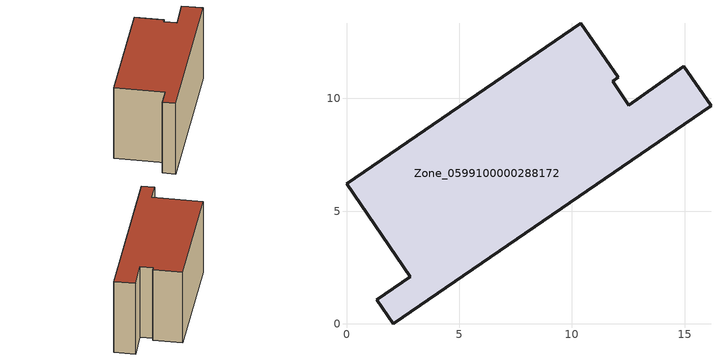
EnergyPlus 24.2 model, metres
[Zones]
Zone_0599100000288172
 floor ground (C_G): 11.8,10.77 12.52,9.7 14.96,11.43 16.17,9.67 2.08,0 1.35,1.07 2.83,2.09 0,6.21 10.4,13.34 12.05,10.94 z0.24
 wall outside (C_F): 2.08,0 16.17,9.67 14.96,11.43 12.52,9.7 11.8,10.77 12.05,10.94 10.4,13.34 0,6.21 2.83,2.09 1.35,1.07 2.08,0 z0.24:8.28
 roof outside (C_R): 11.8,10.77 12.05,10.94 10.4,13.34 0,6.21 2.83,2.09 1.35,1.07 2.08,0 16.17,9.67 14.96,11.43 12.52,9.7 z8.28
[BUILDING]
Pand.0599100000288172: North Axis=0; Terrain=City; Loads Convergence Tolerance Value=0.04; Temperature Convergence Tolerance Value=0.4; Solar Distribution=FullExterior; Maximum Number of Warmup Days=25; Minimum Number of Warmup Days=1
[Site:Location]
Rotterdam.The.Hague.AP_ZH_NLD Design_Conditions: Latitude=51.96; Longitude=4.45; Time Zone=1; Elevation=-4.5
[SITE:GROUNDTEMPERATURE:BUILDINGSURFACE]
18, 18, 18, 18, 18, 18, 18, 18, 18, 18, 18, 18
[MATERIAL] Thermal Absorptance=0.9; Solar Absorptance=0.7; Visible Absorptance=0.7
Name | Roughness | Thickness | Conductivity | Density | Specific Heat
G.TI.1992-2005 | MediumSmooth | 0.15 | 0.06 | 540 | 1210
F.TI.1992-2005 | Rough | 0.3 | 0.12 | 1920 | 840
R.TI.1992-2005 | MediumRough | 0.2 | 0.08 | 1500 | 1000
[CONSTRUCTION]
C_G: G.TI.1992-2005
C_F: F.TI.1992-2005
C_R: R.TI.1992-2005
[ZONE]
Zone_0599100000288172: Type=1; Multiplier=1; Ceiling Height=Autocalculate; Volume=Autocalculate; Floor Area=autocalculate; Part of Total Floor Area=Yes
[ZONEINFILTRATION:DESIGNFLOWRATE]
Infil_Zone_0599100000288172: Zone or ZoneList or Space or SpaceList=Zone_0599100000288172; Schedule=AlwaysOn; Design Flow Rate Calculation Method=Flow/Area; Flow Rate per Floor Area=0.0015; Constant Term Coefficient=1; Temperature Term Coefficient=0; Velocity Term Coefficient=0; Velocity Squared Term Coefficient=0
[HVACTEMPLATE:ZONE:IDEALLOADSAIRSYSTEM]
Zone_0599100000288172: Maximum Heating Supply Air Temperature=50; Minimum Cooling Supply Air Temperature=13; Maximum Heating Supply Air Humidity Ratio=0.0156; Minimum Cooling Supply Air Humidity Ratio=0.0077; Heating Limit=NoLimit; Cooling Limit=NoLimit; Dehumidification Control Type=ConstantSensibleHeatRatio; Cooling Sensible Heat Ratio=0.7; Dehumidification Setpoint=60; Humidification Control Type=None; Humidification Setpoint=30; Outdoor Air Method=None; Outdoor Air Flow Rate per Person=0.00944; Outdoor Air Flow Rate per Zone Floor Area=0; Outdoor Air Flow Rate per Zone=0; Demand Controlled Ventilation Type=None; Outdoor Air Economizer Type=NoEconomizer; Heat Recovery Type=None; Sensible Heat Recovery Effectiveness=0.7; Latent Heat Recovery Effectiveness=0.65
[ZONECONTROL:THERMOSTAT]
ThermostatControl_Zone_0599100000288172: Zone or ZoneList=Zone_0599100000288172; Control Type Schedule=DualSetpointControlType; Control 1=Thermostat_Zone_0599100000288172; Temperature Difference Between Cutout And Setpoint=0
[THERMOSTATSETPOINT:DUALSETPOINT]
Thermostat_Zone_0599100000288172: Heating Setpoint Temperature Schedule=HeatingSetpoint_Zone_0599100000288172; Cooling Setpoint Temperature Schedule=CoolingSetpoint_Zone_0599100000288172
[SCHEDULE:COMPACT]
HeatingSetpoint_Zone_0599100000288172: Through: 12/31, For: AllDays, Until: 24:00, 21
CoolingSetpoint_Zone_0599100000288172: Through: 12/31, For: AllDays, Until: 24:00, 24
DualSetpointControlType: Through: 12/31, For: AllDays, Until: 24:00, 4
AlwaysOn: Through: 12/31, For: AllDays, Until: 24:00, 1
